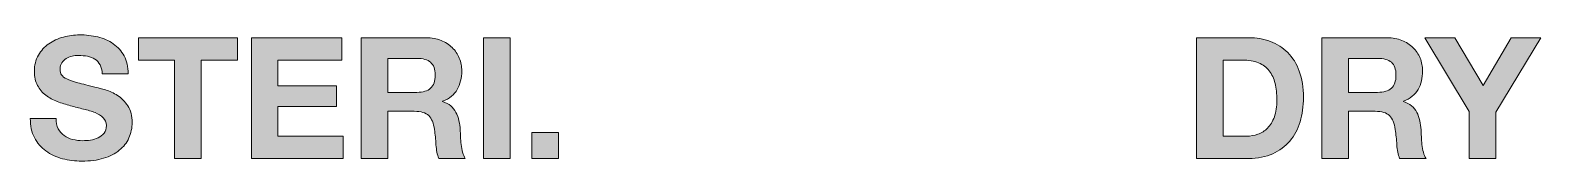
# Model space of a CAD drawing. Header units: millimetres. Extents: x -96603 to 124772, y -7961 to 11116.
# Drawn here: x 7092.93 to 7136.97, y 4813.57 to 4817.26 of the extents above; entities that cross this region are included whole.
import ezdxf

# ---------------------------------------------------------------- set-up
doc = ezdxf.new("R2010")
doc.units = ezdxf.units.MM
doc.layers.get('0').update_dxf_attribs({"lineweight": 15})
doc.layers.add('圖層 2', color=7, linetype='Continuous')

msp = doc.modelspace()

# ---------------------------------------------------------------- hatches: boundary and pattern name
h = msp.add_hatch(color=256)
h.paths.add_polyline_path([(7106.142, 4817.176), (7106.917, 4817.176), (7106.917, 4813.649), (7106.142, 4813.649)])
h.paths.add_polyline_path([(7107.554, 4814.41), (7108.33, 4814.41), (7108.33, 4813.649), (7107.554, 4813.649)])
h.paths.add_polyline_path([(7097.139, 4816.524), (7096.082, 4816.524), (7096.082, 4817.176), (7098.971, 4817.176), (7098.971, 4816.524), (7097.914, 4816.524), (7097.914, 4813.649), (7097.139, 4813.649)])
h.paths.add_polyline_path([(7099.376, 4817.176), (7102.013, 4817.176), (7102.013, 4816.524), (7100.151, 4816.524), (7100.151, 4815.768), (7101.86, 4815.768), (7101.86, 4815.165), (7100.151, 4815.165), (7100.151, 4814.301), (7102.053, 4814.301), (7102.053, 4813.649), (7099.376, 4813.649)])
edge = h.paths.add_edge_path()
edge.add_spline(control_points=[(7093.681, 4814.82), (7093.681, 4814.701), (7093.703, 4814.601), (7093.746, 4814.518)], knot_values=[49, 49, 49, 49, 50, 50, 50, 50], degree=3, periodic=0)
edge.add_spline(control_points=[(7093.746, 4814.518), (7093.788, 4814.436), (7093.845, 4814.369), (7093.916, 4814.318)], knot_values=[0, 0, 0, 0, 1, 1, 1, 1], degree=3, periodic=0)
edge.add_spline(control_points=[(7093.916, 4814.318), (7093.987, 4814.267), (7094.07, 4814.229), (7094.165, 4814.205)], knot_values=[1, 1, 1, 1, 2, 2, 2, 2], degree=3, periodic=0)
edge.add_spline(control_points=[(7094.165, 4814.205), (7094.261, 4814.18), (7094.36, 4814.168), (7094.462, 4814.168), (7094.531, 4814.168), (7094.605, 4814.173), (7094.684, 4814.185)], knot_values=[2, 2, 2, 2, 3, 3, 3, 4, 4, 4, 4], degree=3, periodic=0)
edge.add_spline(control_points=[(7094.684, 4814.185), (7094.763, 4814.197), (7094.837, 4814.219), (7094.906, 4814.252)], knot_values=[4, 4, 4, 4, 5, 5, 5, 5], degree=3, periodic=0)
edge.add_spline(control_points=[(7094.906, 4814.252), (7094.975, 4814.285), (7095.033, 4814.33), (7095.079, 4814.387)], knot_values=[5, 5, 5, 5, 6, 6, 6, 6], degree=3, periodic=0)
edge.add_spline(control_points=[(7095.079, 4814.387), (7095.125, 4814.445), (7095.148, 4814.518), (7095.148, 4814.607), (7095.148, 4814.703), (7095.118, 4814.78), (7095.057, 4814.839)], knot_values=[6, 6, 6, 6, 7, 7, 7, 8, 8, 8, 8], degree=3, periodic=0)
edge.add_spline(control_points=[(7095.057, 4814.839), (7094.996, 4814.899), (7094.916, 4814.948), (7094.817, 4814.988)], knot_values=[8, 8, 8, 8, 9, 9, 9, 9], degree=3, periodic=0)
edge.add_spline(control_points=[(7094.817, 4814.988), (7094.719, 4815.027), (7094.607, 4815.062), (7094.482, 4815.091)], knot_values=[9, 9, 9, 9, 10, 10, 10, 10], degree=3, periodic=0)
edge.add_spline(control_points=[(7094.482, 4815.091), (7094.356, 4815.121), (7094.23, 4815.154), (7094.101, 4815.19)], knot_values=[10, 10, 10, 10, 11, 11, 11, 11], degree=3, periodic=0)
edge.add_spline(control_points=[(7094.101, 4815.19), (7093.97, 4815.223), (7093.841, 4815.263), (7093.716, 4815.311)], knot_values=[11, 11, 11, 11, 12, 12, 12, 12], degree=3, periodic=0)
edge.add_spline(control_points=[(7093.716, 4815.311), (7093.591, 4815.359), (7093.479, 4815.42), (7093.38, 4815.496)], knot_values=[12, 12, 12, 12, 13, 13, 13, 13], degree=3, periodic=0)
edge.add_spline(control_points=[(7093.38, 4815.496), (7093.281, 4815.572), (7093.202, 4815.667), (7093.141, 4815.78)], knot_values=[13, 13, 13, 13, 14, 14, 14, 14], degree=3, periodic=0)
edge.add_spline(control_points=[(7093.141, 4815.78), (7093.08, 4815.894), (7093.049, 4816.031), (7093.049, 4816.193), (7093.049, 4816.374), (7093.088, 4816.531), (7093.165, 4816.664), (7093.243, 4816.798), (7093.344, 4816.909), (7093.469, 4816.998)], knot_values=[14, 14, 14, 14, 15, 15, 15, 16, 16, 16, 17, 17, 17, 17], degree=3, periodic=0)
edge.add_spline(control_points=[(7093.469, 4816.998), (7093.594, 4817.087), (7093.736, 4817.152), (7093.894, 4817.195)], knot_values=[17, 17, 17, 17, 18, 18, 18, 18], degree=3, periodic=0)
edge.add_spline(control_points=[(7093.894, 4817.195), (7094.052, 4817.238), (7094.21, 4817.259), (7094.368, 4817.259), (7094.552, 4817.259), (7094.729, 4817.239), (7094.899, 4817.198)], knot_values=[18, 18, 18, 18, 19, 19, 19, 20, 20, 20, 20], degree=3, periodic=0)
edge.add_spline(control_points=[(7094.899, 4817.198), (7095.068, 4817.157), (7095.219, 4817.09), (7095.351, 4816.998)], knot_values=[20, 20, 20, 20, 21, 21, 21, 21], degree=3, periodic=0)
edge.add_spline(control_points=[(7095.351, 4816.998), (7095.483, 4816.905), (7095.587, 4816.788), (7095.664, 4816.645)], knot_values=[21, 21, 21, 21, 22, 22, 22, 22], degree=3, periodic=0)
edge.add_spline(control_points=[(7095.664, 4816.645), (7095.742, 4816.501), (7095.781, 4816.328), (7095.781, 4816.124)], knot_values=[22, 22, 22, 22, 23, 23, 23, 23], degree=3, periodic=0)
edge.add_spline(control_points=[(7095.781, 4816.124), (7095.781, 4816.124), (7095.03, 4816.124), (7095.03, 4816.124)], knot_values=[23, 23, 23, 23, 24, 24, 24, 24], degree=3, periodic=0)
edge.add_spline(control_points=[(7095.03, 4816.124), (7095.023, 4816.229), (7095.001, 4816.316), (7094.963, 4816.385)], knot_values=[24, 24, 24, 24, 25, 25, 25, 25], degree=3, periodic=0)
edge.add_spline(control_points=[(7094.963, 4816.385), (7094.925, 4816.454), (7094.875, 4816.509), (7094.812, 4816.548)], knot_values=[25, 25, 25, 25, 26, 26, 26, 26], degree=3, periodic=0)
edge.add_spline(control_points=[(7094.812, 4816.548), (7094.75, 4816.588), (7094.678, 4816.616), (7094.598, 4816.632)], knot_values=[26, 26, 26, 26, 27, 27, 27, 27], degree=3, periodic=0)
edge.add_spline(control_points=[(7094.598, 4816.632), (7094.517, 4816.649), (7094.429, 4816.657), (7094.333, 4816.657), (7094.271, 4816.657), (7094.208, 4816.65), (7094.146, 4816.637)], knot_values=[27, 27, 27, 27, 28, 28, 28, 29, 29, 29, 29], degree=3, periodic=0)
edge.add_spline(control_points=[(7094.146, 4816.637), (7094.083, 4816.624), (7094.026, 4816.601), (7093.975, 4816.568), (7093.924, 4816.535), (7093.882, 4816.494), (7093.849, 4816.444)], knot_values=[29, 29, 29, 29, 30, 30, 30, 31, 31, 31, 31], degree=3, periodic=0)
edge.add_spline(control_points=[(7093.849, 4816.444), (7093.816, 4816.395), (7093.8, 4816.333), (7093.8, 4816.257), (7093.8, 4816.188), (7093.813, 4816.132), (7093.84, 4816.089)], knot_values=[31, 31, 31, 31, 32, 32, 32, 33, 33, 33, 33], degree=3, periodic=0)
edge.add_spline(control_points=[(7093.84, 4816.089), (7093.866, 4816.046), (7093.918, 4816.007), (7093.995, 4815.97)], knot_values=[33, 33, 33, 33, 34, 34, 34, 34], degree=3, periodic=0)
edge.add_spline(control_points=[(7093.995, 4815.97), (7094.072, 4815.934), (7094.179, 4815.898), (7094.316, 4815.862)], knot_values=[34, 34, 34, 34, 35, 35, 35, 35], degree=3, periodic=0)
edge.add_spline(control_points=[(7094.316, 4815.862), (7094.453, 4815.825), (7094.631, 4815.779), (7094.852, 4815.723)], knot_values=[35, 35, 35, 35, 36, 36, 36, 36], degree=3, periodic=0)
edge.add_spline(control_points=[(7094.852, 4815.723), (7094.918, 4815.71), (7095.009, 4815.686), (7095.126, 4815.652)], knot_values=[36, 36, 36, 36, 37, 37, 37, 37], degree=3, periodic=0)
edge.add_spline(control_points=[(7095.126, 4815.652), (7095.243, 4815.617), (7095.359, 4815.562), (7095.474, 4815.486)], knot_values=[37, 37, 37, 37, 38, 38, 38, 38], degree=3, periodic=0)
edge.add_spline(control_points=[(7095.474, 4815.486), (7095.59, 4815.411), (7095.689, 4815.309), (7095.773, 4815.183)], knot_values=[38, 38, 38, 38, 39, 39, 39, 39], degree=3, periodic=0)
edge.add_spline(control_points=[(7095.773, 4815.183), (7095.857, 4815.056), (7095.899, 4814.894), (7095.899, 4814.696), (7095.899, 4814.535), (7095.868, 4814.385), (7095.805, 4814.247)], knot_values=[39, 39, 39, 39, 40, 40, 40, 41, 41, 41, 41], degree=3, periodic=0)
edge.add_spline(control_points=[(7095.805, 4814.247), (7095.743, 4814.108), (7095.65, 4813.989), (7095.526, 4813.889)], knot_values=[41, 41, 41, 41, 42, 42, 42, 42], degree=3, periodic=0)
edge.add_spline(control_points=[(7095.526, 4813.889), (7095.403, 4813.788), (7095.25, 4813.71), (7095.067, 4813.654)], knot_values=[42, 42, 42, 42, 43, 43, 43, 43], degree=3, periodic=0)
edge.add_spline(control_points=[(7095.067, 4813.654), (7094.884, 4813.598), (7094.672, 4813.57), (7094.432, 4813.57), (7094.238, 4813.57), (7094.049, 4813.594), (7093.867, 4813.642)], knot_values=[43, 43, 43, 43, 44, 44, 44, 45, 45, 45, 45], degree=3, periodic=0)
edge.add_spline(control_points=[(7093.867, 4813.642), (7093.684, 4813.689), (7093.523, 4813.764), (7093.383, 4813.867)], knot_values=[45, 45, 45, 45, 46, 46, 46, 46], degree=3, periodic=0)
edge.add_spline(control_points=[(7093.383, 4813.867), (7093.243, 4813.968), (7093.132, 4814.099), (7093.049, 4814.257)], knot_values=[46, 46, 46, 46, 47, 47, 47, 47], degree=3, periodic=0)
edge.add_spline(control_points=[(7093.049, 4814.257), (7092.967, 4814.415), (7092.927, 4814.602), (7092.931, 4814.82)], knot_values=[47, 47, 47, 47, 48, 48, 48, 48], degree=3, periodic=0)
edge.add_spline(control_points=[(7092.931, 4814.82), (7092.931, 4814.82), (7093.681, 4814.82), (7093.681, 4814.82)], knot_values=[48, 48, 48, 48, 49, 49, 49, 49], degree=3, periodic=0)
edge = h.paths.add_edge_path()
edge.add_spline(control_points=[(7102.576, 4817.176), (7102.576, 4817.176), (7104.478, 4817.176), (7104.478, 4817.176)], knot_values=[24, 24, 24, 24, 25, 25, 25, 25], degree=3, periodic=0)
edge.add_spline(control_points=[(7104.478, 4817.176), (7104.636, 4817.176), (7104.778, 4817.15), (7104.905, 4817.099)], knot_values=[0, 0, 0, 0, 1, 1, 1, 1], degree=3, periodic=0)
edge.add_spline(control_points=[(7104.905, 4817.099), (7105.032, 4817.048), (7105.14, 4816.978), (7105.231, 4816.889)], knot_values=[1, 1, 1, 1, 2, 2, 2, 2], degree=3, periodic=0)
edge.add_spline(control_points=[(7105.231, 4816.889), (7105.321, 4816.8), (7105.39, 4816.697), (7105.438, 4816.58)], knot_values=[2, 2, 2, 2, 3, 3, 3, 3], degree=3, periodic=0)
edge.add_spline(control_points=[(7105.438, 4816.58), (7105.486, 4816.463), (7105.51, 4816.338), (7105.51, 4816.202), (7105.51, 4815.995), (7105.466, 4815.816), (7105.379, 4815.664)], knot_values=[3, 3, 3, 3, 4, 4, 4, 5, 5, 5, 5], degree=3, periodic=0)
edge.add_spline(control_points=[(7105.379, 4815.664), (7105.292, 4815.513), (7105.149, 4815.398), (7104.952, 4815.318)], knot_values=[5, 5, 5, 5, 6, 6, 6, 6], degree=3, periodic=0)
edge.add_spline(control_points=[(7104.952, 4815.318), (7104.952, 4815.318), (7104.952, 4815.309), (7104.952, 4815.309)], knot_values=[6, 6, 6, 6, 7, 7, 7, 7], degree=3, periodic=0)
edge.add_spline(control_points=[(7104.952, 4815.309), (7105.047, 4815.282), (7105.126, 4815.242), (7105.189, 4815.188)], knot_values=[7, 7, 7, 7, 8, 8, 8, 8], degree=3, periodic=0)
edge.add_spline(control_points=[(7105.189, 4815.188), (7105.251, 4815.133), (7105.302, 4815.069), (7105.342, 4814.995)], knot_values=[8, 8, 8, 8, 9, 9, 9, 9], degree=3, periodic=0)
edge.add_spline(control_points=[(7105.342, 4814.995), (7105.382, 4814.921), (7105.41, 4814.839), (7105.428, 4814.751), (7105.446, 4814.662), (7105.459, 4814.573), (7105.465, 4814.484)], knot_values=[9, 9, 9, 9, 10, 10, 10, 11, 11, 11, 11], degree=3, periodic=0)
edge.add_spline(control_points=[(7105.465, 4814.484), (7105.469, 4814.428), (7105.472, 4814.362), (7105.475, 4814.286)], knot_values=[11, 11, 11, 11, 12, 12, 12, 12], degree=3, periodic=0)
edge.add_spline(control_points=[(7105.475, 4814.286), (7105.479, 4814.211), (7105.484, 4814.133), (7105.493, 4814.054), (7105.501, 4813.975), (7105.514, 4813.9), (7105.532, 4813.829)], knot_values=[12, 12, 12, 12, 13, 13, 13, 14, 14, 14, 14], degree=3, periodic=0)
edge.add_spline(control_points=[(7105.532, 4813.829), (7105.55, 4813.759), (7105.577, 4813.699), (7105.614, 4813.649)], knot_values=[14, 14, 14, 14, 15, 15, 15, 15], degree=3, periodic=0)
edge.add_spline(control_points=[(7105.614, 4813.649), (7105.614, 4813.649), (7104.838, 4813.649), (7104.838, 4813.649)], knot_values=[15, 15, 15, 15, 16, 16, 16, 16], degree=3, periodic=0)
edge.add_spline(control_points=[(7104.838, 4813.649), (7104.795, 4813.761), (7104.769, 4813.894), (7104.759, 4814.049)], knot_values=[16, 16, 16, 16, 17, 17, 17, 17], degree=3, periodic=0)
edge.add_spline(control_points=[(7104.759, 4814.049), (7104.749, 4814.204), (7104.735, 4814.352), (7104.715, 4814.494)], knot_values=[17, 17, 17, 17, 18, 18, 18, 18], degree=3, periodic=0)
edge.add_spline(control_points=[(7104.715, 4814.494), (7104.688, 4814.678), (7104.632, 4814.813), (7104.547, 4814.899)], knot_values=[18, 18, 18, 18, 19, 19, 19, 19], degree=3, periodic=0)
edge.add_spline(control_points=[(7104.547, 4814.899), (7104.461, 4814.984), (7104.321, 4815.027), (7104.127, 4815.027)], knot_values=[19, 19, 19, 19, 20, 20, 20, 20], degree=3, periodic=0)
edge.add_spline(control_points=[(7104.127, 4815.027), (7104.127, 4815.027), (7103.352, 4815.027), (7103.352, 4815.027)], knot_values=[20, 20, 20, 20, 21, 21, 21, 21], degree=3, periodic=0)
edge.add_spline(control_points=[(7103.352, 4815.027), (7103.352, 4815.027), (7103.352, 4813.649), (7103.352, 4813.649)], knot_values=[21, 21, 21, 21, 22, 22, 22, 22], degree=3, periodic=0)
edge.add_spline(control_points=[(7103.352, 4813.649), (7103.352, 4813.649), (7102.576, 4813.649), (7102.576, 4813.649)], knot_values=[22, 22, 22, 22, 23, 23, 23, 23], degree=3, periodic=0)
edge.add_spline(control_points=[(7102.576, 4813.649), (7102.576, 4813.649), (7102.576, 4817.176), (7102.576, 4817.176)], knot_values=[23, 23, 23, 23, 24, 24, 24, 24], degree=3, periodic=0)
edge = h.paths.add_edge_path(flags=16)
edge.add_spline(control_points=[(7103.352, 4815.58), (7103.352, 4815.58), (7104.201, 4815.58), (7104.201, 4815.58)], knot_values=[6, 6, 6, 6, 7, 7, 7, 7], degree=3, periodic=0)
edge.add_spline(control_points=[(7104.201, 4815.58), (7104.379, 4815.58), (7104.512, 4815.62), (7104.601, 4815.699), (7104.69, 4815.778), (7104.735, 4815.906), (7104.735, 4816.084), (7104.735, 4816.255), (7104.69, 4816.38), (7104.601, 4816.457), (7104.512, 4816.534), (7104.379, 4816.573), (7104.201, 4816.573)], knot_values=[0, 0, 0, 0, 1, 1, 1, 2, 2, 2, 3, 3, 3, 4, 4, 4, 4], degree=3, periodic=0)
edge.add_spline(control_points=[(7104.201, 4816.573), (7104.201, 4816.573), (7103.352, 4816.573), (7103.352, 4816.573)], knot_values=[4, 4, 4, 4, 5, 5, 5, 5], degree=3, periodic=0)
edge.add_spline(control_points=[(7103.352, 4816.573), (7103.352, 4816.573), (7103.352, 4815.58), (7103.352, 4815.58)], knot_values=[5, 5, 5, 5, 6, 6, 6, 6], degree=3, periodic=0)
h = msp.add_hatch(color=256)
h.paths.add_polyline_path([(7134.887, 4815.022), (7133.593, 4817.176), (7134.463, 4817.176), (7135.287, 4815.783), (7136.107, 4817.176), (7136.971, 4817.176), (7135.663, 4815.002), (7135.663, 4813.649), (7134.887, 4813.649)])
edge = h.paths.add_edge_path()
edge.add_spline(control_points=[(7126.931, 4817.176), (7126.931, 4817.176), (7128.452, 4817.176), (7128.452, 4817.176)], knot_values=[10, 10, 10, 10, 11, 11, 11, 11], degree=3, periodic=0)
edge.add_spline(control_points=[(7128.452, 4817.176), (7128.679, 4817.176), (7128.891, 4817.139), (7129.087, 4817.067)], knot_values=[0, 0, 0, 0, 1, 1, 1, 1], degree=3, periodic=0)
edge.add_spline(control_points=[(7129.087, 4817.067), (7129.283, 4816.994), (7129.452, 4816.886), (7129.595, 4816.741)], knot_values=[1, 1, 1, 1, 2, 2, 2, 2], degree=3, periodic=0)
edge.add_spline(control_points=[(7129.595, 4816.741), (7129.739, 4816.596), (7129.85, 4816.415), (7129.931, 4816.198)], knot_values=[2, 2, 2, 2, 3, 3, 3, 3], degree=3, periodic=0)
edge.add_spline(control_points=[(7129.931, 4816.198), (7130.012, 4815.98), (7130.052, 4815.725), (7130.052, 4815.432), (7130.052, 4815.175), (7130.019, 4814.938), (7129.953, 4814.721)], knot_values=[3, 3, 3, 3, 4, 4, 4, 5, 5, 5, 5], degree=3, periodic=0)
edge.add_spline(control_points=[(7129.953, 4814.721), (7129.888, 4814.504), (7129.788, 4814.316), (7129.655, 4814.158)], knot_values=[5, 5, 5, 5, 6, 6, 6, 6], degree=3, periodic=0)
edge.add_spline(control_points=[(7129.655, 4814.158), (7129.521, 4814), (7129.355, 4813.875), (7129.156, 4813.785)], knot_values=[6, 6, 6, 6, 7, 7, 7, 7], degree=3, periodic=0)
edge.add_spline(control_points=[(7129.156, 4813.785), (7128.956, 4813.694), (7128.722, 4813.649), (7128.452, 4813.649)], knot_values=[7, 7, 7, 7, 8, 8, 8, 8], degree=3, periodic=0)
edge.add_spline(control_points=[(7128.452, 4813.649), (7128.452, 4813.649), (7126.931, 4813.649), (7126.931, 4813.649)], knot_values=[8, 8, 8, 8, 9, 9, 9, 9], degree=3, periodic=0)
edge.add_spline(control_points=[(7126.931, 4813.649), (7126.931, 4813.649), (7126.931, 4817.176), (7126.931, 4817.176)], knot_values=[9, 9, 9, 9, 10, 10, 10, 10], degree=3, periodic=0)
edge = h.paths.add_edge_path(flags=16)
edge.add_spline(control_points=[(7127.706, 4814.301), (7127.706, 4814.301), (7128.398, 4814.301), (7128.398, 4814.301)], knot_values=[10, 10, 10, 10, 11, 11, 11, 11], degree=3, periodic=0)
edge.add_spline(control_points=[(7128.398, 4814.301), (7128.51, 4814.301), (7128.618, 4814.319), (7128.724, 4814.355)], knot_values=[0, 0, 0, 0, 1, 1, 1, 1], degree=3, periodic=0)
edge.add_spline(control_points=[(7128.724, 4814.355), (7128.829, 4814.392), (7128.923, 4814.452), (7129.005, 4814.536)], knot_values=[1, 1, 1, 1, 2, 2, 2, 2], degree=3, periodic=0)
edge.add_spline(control_points=[(7129.005, 4814.536), (7129.087, 4814.62), (7129.153, 4814.729), (7129.203, 4814.864)], knot_values=[2, 2, 2, 2, 3, 3, 3, 3], degree=3, periodic=0)
edge.add_spline(control_points=[(7129.203, 4814.864), (7129.252, 4814.999), (7129.277, 4815.164), (7129.277, 4815.358), (7129.277, 4815.536), (7129.259, 4815.696), (7129.225, 4815.84)], knot_values=[3, 3, 3, 3, 4, 4, 4, 5, 5, 5, 5], degree=3, periodic=0)
edge.add_spline(control_points=[(7129.225, 4815.84), (7129.19, 4815.983), (7129.134, 4816.105), (7129.054, 4816.207)], knot_values=[5, 5, 5, 5, 6, 6, 6, 6], degree=3, periodic=0)
edge.add_spline(control_points=[(7129.054, 4816.207), (7128.976, 4816.309), (7128.871, 4816.388), (7128.741, 4816.442)], knot_values=[6, 6, 6, 6, 7, 7, 7, 7], degree=3, periodic=0)
edge.add_spline(control_points=[(7128.741, 4816.442), (7128.611, 4816.496), (7128.45, 4816.524), (7128.259, 4816.524)], knot_values=[7, 7, 7, 7, 8, 8, 8, 8], degree=3, periodic=0)
edge.add_spline(control_points=[(7128.259, 4816.524), (7128.259, 4816.524), (7127.706, 4816.524), (7127.706, 4816.524)], knot_values=[8, 8, 8, 8, 9, 9, 9, 9], degree=3, periodic=0)
edge.add_spline(control_points=[(7127.706, 4816.524), (7127.706, 4816.524), (7127.706, 4814.301), (7127.706, 4814.301)], knot_values=[9, 9, 9, 9, 10, 10, 10, 10], degree=3, periodic=0)
edge = h.paths.add_edge_path()
edge.add_spline(control_points=[(7130.59, 4817.176), (7130.59, 4817.176), (7132.492, 4817.176), (7132.492, 4817.176)], knot_values=[24, 24, 24, 24, 25, 25, 25, 25], degree=3, periodic=0)
edge.add_spline(control_points=[(7132.492, 4817.176), (7132.65, 4817.176), (7132.792, 4817.15), (7132.919, 4817.099)], knot_values=[0, 0, 0, 0, 1, 1, 1, 1], degree=3, periodic=0)
edge.add_spline(control_points=[(7132.919, 4817.099), (7133.046, 4817.048), (7133.155, 4816.978), (7133.245, 4816.889)], knot_values=[1, 1, 1, 1, 2, 2, 2, 2], degree=3, periodic=0)
edge.add_spline(control_points=[(7133.245, 4816.889), (7133.336, 4816.8), (7133.405, 4816.697), (7133.453, 4816.58)], knot_values=[2, 2, 2, 2, 3, 3, 3, 3], degree=3, periodic=0)
edge.add_spline(control_points=[(7133.453, 4816.58), (7133.5, 4816.463), (7133.524, 4816.338), (7133.524, 4816.202), (7133.524, 4815.995), (7133.481, 4815.816), (7133.393, 4815.664)], knot_values=[3, 3, 3, 3, 4, 4, 4, 5, 5, 5, 5], degree=3, periodic=0)
edge.add_spline(control_points=[(7133.393, 4815.664), (7133.306, 4815.513), (7133.164, 4815.398), (7132.966, 4815.318)], knot_values=[5, 5, 5, 5, 6, 6, 6, 6], degree=3, periodic=0)
edge.add_spline(control_points=[(7132.966, 4815.318), (7132.966, 4815.318), (7132.966, 4815.309), (7132.966, 4815.309)], knot_values=[6, 6, 6, 6, 7, 7, 7, 7], degree=3, periodic=0)
edge.add_spline(control_points=[(7132.966, 4815.309), (7133.062, 4815.282), (7133.141, 4815.242), (7133.203, 4815.188)], knot_values=[7, 7, 7, 7, 8, 8, 8, 8], degree=3, periodic=0)
edge.add_spline(control_points=[(7133.203, 4815.188), (7133.266, 4815.133), (7133.317, 4815.069), (7133.356, 4814.995)], knot_values=[8, 8, 8, 8, 9, 9, 9, 9], degree=3, periodic=0)
edge.add_spline(control_points=[(7133.356, 4814.995), (7133.396, 4814.921), (7133.425, 4814.839), (7133.443, 4814.751), (7133.461, 4814.662), (7133.473, 4814.573), (7133.48, 4814.484)], knot_values=[9, 9, 9, 9, 10, 10, 10, 11, 11, 11, 11], degree=3, periodic=0)
edge.add_spline(control_points=[(7133.48, 4814.484), (7133.483, 4814.428), (7133.486, 4814.362), (7133.49, 4814.286)], knot_values=[11, 11, 11, 11, 12, 12, 12, 12], degree=3, periodic=0)
edge.add_spline(control_points=[(7133.49, 4814.286), (7133.493, 4814.211), (7133.499, 4814.133), (7133.507, 4814.054), (7133.515, 4813.975), (7133.528, 4813.9), (7133.547, 4813.829)], knot_values=[12, 12, 12, 12, 13, 13, 13, 14, 14, 14, 14], degree=3, periodic=0)
edge.add_spline(control_points=[(7133.547, 4813.829), (7133.564, 4813.759), (7133.592, 4813.699), (7133.628, 4813.649)], knot_values=[14, 14, 14, 14, 15, 15, 15, 15], degree=3, periodic=0)
edge.add_spline(control_points=[(7133.628, 4813.649), (7133.628, 4813.649), (7132.853, 4813.649), (7132.853, 4813.649)], knot_values=[15, 15, 15, 15, 16, 16, 16, 16], degree=3, periodic=0)
edge.add_spline(control_points=[(7132.853, 4813.649), (7132.81, 4813.761), (7132.783, 4813.894), (7132.773, 4814.049)], knot_values=[16, 16, 16, 16, 17, 17, 17, 17], degree=3, periodic=0)
edge.add_spline(control_points=[(7132.773, 4814.049), (7132.764, 4814.204), (7132.749, 4814.352), (7132.729, 4814.494)], knot_values=[17, 17, 17, 17, 18, 18, 18, 18], degree=3, periodic=0)
edge.add_spline(control_points=[(7132.729, 4814.494), (7132.703, 4814.678), (7132.647, 4814.813), (7132.561, 4814.899), (7132.475, 4814.984), (7132.336, 4815.027), (7132.141, 4815.027)], knot_values=[18, 18, 18, 18, 19, 19, 19, 20, 20, 20, 20], degree=3, periodic=0)
edge.add_spline(control_points=[(7132.141, 4815.027), (7132.141, 4815.027), (7131.366, 4815.027), (7131.366, 4815.027)], knot_values=[20, 20, 20, 20, 21, 21, 21, 21], degree=3, periodic=0)
edge.add_spline(control_points=[(7131.366, 4815.027), (7131.366, 4815.027), (7131.366, 4813.649), (7131.366, 4813.649)], knot_values=[21, 21, 21, 21, 22, 22, 22, 22], degree=3, periodic=0)
edge.add_spline(control_points=[(7131.366, 4813.649), (7131.366, 4813.649), (7130.59, 4813.649), (7130.59, 4813.649)], knot_values=[22, 22, 22, 22, 23, 23, 23, 23], degree=3, periodic=0)
edge.add_spline(control_points=[(7130.59, 4813.649), (7130.59, 4813.649), (7130.59, 4817.176), (7130.59, 4817.176)], knot_values=[23, 23, 23, 23, 24, 24, 24, 24], degree=3, periodic=0)
edge = h.paths.add_edge_path(flags=16)
edge.add_spline(control_points=[(7131.366, 4815.58), (7131.366, 4815.58), (7132.215, 4815.58), (7132.215, 4815.58)], knot_values=[6, 6, 6, 6, 7, 7, 7, 7], degree=3, periodic=0)
edge.add_spline(control_points=[(7132.215, 4815.58), (7132.393, 4815.58), (7132.527, 4815.62), (7132.616, 4815.699)], knot_values=[0, 0, 0, 0, 1, 1, 1, 1], degree=3, periodic=0)
edge.add_spline(control_points=[(7132.616, 4815.699), (7132.704, 4815.778), (7132.749, 4815.906), (7132.749, 4816.084), (7132.749, 4816.255), (7132.704, 4816.38), (7132.616, 4816.457)], knot_values=[1, 1, 1, 1, 2, 2, 2, 3, 3, 3, 3], degree=3, periodic=0)
edge.add_spline(control_points=[(7132.616, 4816.457), (7132.527, 4816.534), (7132.393, 4816.573), (7132.215, 4816.573)], knot_values=[3, 3, 3, 3, 4, 4, 4, 4], degree=3, periodic=0)
edge.add_spline(control_points=[(7132.215, 4816.573), (7132.215, 4816.573), (7131.366, 4816.573), (7131.366, 4816.573)], knot_values=[4, 4, 4, 4, 5, 5, 5, 5], degree=3, periodic=0)
edge.add_spline(control_points=[(7131.366, 4816.573), (7131.366, 4816.573), (7131.366, 4815.58), (7131.366, 4815.58)], knot_values=[5, 5, 5, 5, 6, 6, 6, 6], degree=3, periodic=0)

# ---------------------------------------------------------------- linework, layer by layer
at = {"layer": '圖層 2', "lineweight": 0}
for p, q in [((7096.082, 4817.176), (7098.971, 4817.176)), ((7096.082, 4816.524), (7096.082, 4817.176)), ((7098.971, 4817.176), (7098.971, 4816.524)), ((7099.376, 4813.649), (7099.376, 4817.176)), ((7099.376, 4817.176), (7102.013, 4817.176)), ((7102.013, 4817.176), (7102.013, 4816.524)), ((7106.142, 4813.649), (7106.142, 4817.176)), ((7106.142, 4817.176), (7106.917, 4817.176)), ((7106.917, 4817.176), (7106.917, 4813.649)), ((7134.887, 4815.022), (7133.593, 4817.176)), ((7133.593, 4817.176), (7134.463, 4817.176)), ((7134.463, 4817.176), (7135.287, 4815.783)), ((7135.287, 4815.783), (7136.107, 4817.176)), ((7136.971, 4817.176), (7135.663, 4815.002)), ((7136.107, 4817.176), (7136.971, 4817.176)), ((7097.139, 4816.524), (7096.082, 4816.524)), ((7097.139, 4813.649), (7097.139, 4816.524)), ((7097.914, 4816.524), (7097.914, 4813.649)), ((7098.971, 4816.524), (7097.914, 4816.524)), ((7100.151, 4816.524), (7100.151, 4815.768)), ((7102.013, 4816.524), (7100.151, 4816.524)), ((7100.151, 4815.768), (7101.86, 4815.768)), ((7101.86, 4815.768), (7101.86, 4815.165)), ((7100.151, 4815.165), (7100.151, 4814.301)), ((7101.86, 4815.165), (7100.151, 4815.165)), ((7134.887, 4813.649), (7134.887, 4815.022)), ((7135.663, 4815.002), (7135.663, 4813.649)), ((7100.151, 4814.301), (7102.053, 4814.301)), ((7102.053, 4814.301), (7102.053, 4813.649)), ((7107.554, 4814.41), (7108.33, 4814.41)), ((7107.554, 4813.649), (7107.554, 4814.41)), ((7108.33, 4814.41), (7108.33, 4813.649)), ((7097.914, 4813.649), (7097.139, 4813.649)), ((7102.053, 4813.649), (7099.376, 4813.649)), ((7106.917, 4813.649), (7106.142, 4813.649)), ((7108.33, 4813.649), (7107.554, 4813.649)), ((7135.663, 4813.649), (7134.887, 4813.649))]:
    msp.add_line(p, q, dxfattribs=at)
for points in [[(7093.469, 4816.998), (7093.594, 4817.087), (7093.736, 4817.152), (7093.894, 4817.195)], [(7094.899, 4817.198), (7095.068, 4817.157), (7095.219, 4817.09), (7095.351, 4816.998)], [(7102.576, 4813.649), (7102.576, 4813.649), (7102.576, 4817.176), (7102.576, 4817.176)], [(7102.576, 4817.176), (7102.576, 4817.176), (7104.478, 4817.176), (7104.478, 4817.176)], [(7104.478, 4817.176), (7104.636, 4817.176), (7104.778, 4817.15), (7104.905, 4817.099)], [(7104.905, 4817.099), (7105.032, 4817.048), (7105.14, 4816.978), (7105.231, 4816.889)], [(7126.931, 4813.649), (7126.931, 4813.649), (7126.931, 4817.176), (7126.931, 4817.176)], [(7126.931, 4817.176), (7126.931, 4817.176), (7128.452, 4817.176), (7128.452, 4817.176)], [(7128.452, 4817.176), (7128.679, 4817.176), (7128.891, 4817.139), (7129.087, 4817.067)], [(7130.59, 4813.649), (7130.59, 4813.649), (7130.59, 4817.176), (7130.59, 4817.176)], [(7130.59, 4817.176), (7130.59, 4817.176), (7132.492, 4817.176), (7132.492, 4817.176)], [(7132.492, 4817.176), (7132.65, 4817.176), (7132.792, 4817.15), (7132.919, 4817.099)], [(7132.919, 4817.099), (7133.046, 4817.048), (7133.155, 4816.978), (7133.245, 4816.889)], [(7095.351, 4816.998), (7095.483, 4816.905), (7095.587, 4816.788), (7095.664, 4816.645)], [(7105.231, 4816.889), (7105.321, 4816.8), (7105.39, 4816.697), (7105.438, 4816.58)], [(7129.087, 4817.067), (7129.283, 4816.994), (7129.452, 4816.886), (7129.595, 4816.741)], [(7129.595, 4816.741), (7129.739, 4816.596), (7129.85, 4816.415), (7129.931, 4816.198)], [(7133.245, 4816.889), (7133.336, 4816.8), (7133.405, 4816.697), (7133.453, 4816.58)], [(7094.812, 4816.548), (7094.75, 4816.588), (7094.678, 4816.616), (7094.598, 4816.632)], [(7094.963, 4816.385), (7094.925, 4816.454), (7094.875, 4816.509), (7094.812, 4816.548)], [(7095.03, 4816.124), (7095.023, 4816.229), (7095.001, 4816.316), (7094.963, 4816.385)], [(7095.664, 4816.645), (7095.742, 4816.501), (7095.781, 4816.328), (7095.781, 4816.124)], [(7103.352, 4816.573), (7103.352, 4816.573), (7103.352, 4815.58), (7103.352, 4815.58)], [(7104.201, 4816.573), (7104.201, 4816.573), (7103.352, 4816.573), (7103.352, 4816.573)], [(7127.706, 4816.524), (7127.706, 4816.524), (7127.706, 4814.301), (7127.706, 4814.301)], [(7128.259, 4816.524), (7128.259, 4816.524), (7127.706, 4816.524), (7127.706, 4816.524)], [(7128.741, 4816.442), (7128.611, 4816.496), (7128.45, 4816.524), (7128.259, 4816.524)], [(7129.054, 4816.207), (7128.976, 4816.309), (7128.871, 4816.388), (7128.741, 4816.442)], [(7131.366, 4816.573), (7131.366, 4816.573), (7131.366, 4815.58), (7131.366, 4815.58)], [(7132.215, 4816.573), (7132.215, 4816.573), (7131.366, 4816.573), (7131.366, 4816.573)], [(7132.616, 4816.457), (7132.527, 4816.534), (7132.393, 4816.573), (7132.215, 4816.573)], [(7093.38, 4815.496), (7093.281, 4815.572), (7093.202, 4815.667), (7093.141, 4815.78)], [(7093.84, 4816.089), (7093.866, 4816.046), (7093.918, 4816.007), (7093.995, 4815.97)], [(7093.995, 4815.97), (7094.072, 4815.934), (7094.179, 4815.898), (7094.316, 4815.862)], [(7094.316, 4815.862), (7094.453, 4815.825), (7094.631, 4815.779), (7094.852, 4815.723)], [(7095.781, 4816.124), (7095.781, 4816.124), (7095.03, 4816.124), (7095.03, 4816.124)], [(7129.225, 4815.84), (7129.19, 4815.983), (7129.134, 4816.105), (7129.054, 4816.207)], [(7093.716, 4815.311), (7093.591, 4815.359), (7093.479, 4815.42), (7093.38, 4815.496)], [(7094.852, 4815.723), (7094.918, 4815.71), (7095.009, 4815.686), (7095.126, 4815.652)], [(7095.126, 4815.652), (7095.243, 4815.617), (7095.359, 4815.562), (7095.474, 4815.486)], [(7095.474, 4815.486), (7095.59, 4815.411), (7095.689, 4815.309), (7095.773, 4815.183)], [(7103.352, 4815.58), (7103.352, 4815.58), (7104.201, 4815.58), (7104.201, 4815.58)], [(7105.379, 4815.664), (7105.292, 4815.513), (7105.149, 4815.398), (7104.952, 4815.318)], [(7131.366, 4815.58), (7131.366, 4815.58), (7132.215, 4815.58), (7132.215, 4815.58)], [(7132.215, 4815.58), (7132.393, 4815.58), (7132.527, 4815.62), (7132.616, 4815.699)], [(7133.393, 4815.664), (7133.306, 4815.513), (7133.164, 4815.398), (7132.966, 4815.318)], [(7094.101, 4815.19), (7093.97, 4815.223), (7093.841, 4815.263), (7093.716, 4815.311)], [(7094.482, 4815.091), (7094.356, 4815.121), (7094.23, 4815.154), (7094.101, 4815.19)], [(7094.817, 4814.988), (7094.719, 4815.027), (7094.607, 4815.062), (7094.482, 4815.091)], [(7095.057, 4814.839), (7094.996, 4814.899), (7094.916, 4814.948), (7094.817, 4814.988)], [(7103.352, 4815.027), (7103.352, 4815.027), (7103.352, 4813.649), (7103.352, 4813.649)], [(7104.127, 4815.027), (7104.127, 4815.027), (7103.352, 4815.027), (7103.352, 4815.027)], [(7104.547, 4814.899), (7104.461, 4814.984), (7104.321, 4815.027), (7104.127, 4815.027)], [(7104.715, 4814.494), (7104.688, 4814.678), (7104.632, 4814.813), (7104.547, 4814.899)], [(7104.952, 4815.318), (7104.952, 4815.318), (7104.952, 4815.309), (7104.952, 4815.309)], [(7104.952, 4815.309), (7105.047, 4815.282), (7105.126, 4815.242), (7105.189, 4815.188)], [(7105.189, 4815.188), (7105.251, 4815.133), (7105.302, 4815.069), (7105.342, 4814.995)], [(7131.366, 4815.027), (7131.366, 4815.027), (7131.366, 4813.649), (7131.366, 4813.649)], [(7132.141, 4815.027), (7132.141, 4815.027), (7131.366, 4815.027), (7131.366, 4815.027)], [(7132.966, 4815.318), (7132.966, 4815.318), (7132.966, 4815.309), (7132.966, 4815.309)], [(7132.966, 4815.309), (7133.062, 4815.282), (7133.141, 4815.242), (7133.203, 4815.188)], [(7133.203, 4815.188), (7133.266, 4815.133), (7133.317, 4815.069), (7133.356, 4814.995)], [(7093.049, 4814.257), (7092.967, 4814.415), (7092.927, 4814.602), (7092.931, 4814.82)], [(7092.931, 4814.82), (7092.931, 4814.82), (7093.681, 4814.82), (7093.681, 4814.82)], [(7093.681, 4814.82), (7093.681, 4814.701), (7093.703, 4814.601), (7093.746, 4814.518)], [(7093.746, 4814.518), (7093.788, 4814.436), (7093.845, 4814.369), (7093.916, 4814.318)], [(7104.759, 4814.049), (7104.749, 4814.204), (7104.735, 4814.352), (7104.715, 4814.494)], [(7105.465, 4814.484), (7105.469, 4814.428), (7105.472, 4814.362), (7105.475, 4814.286)], [(7128.724, 4814.355), (7128.829, 4814.392), (7128.923, 4814.452), (7129.005, 4814.536)], [(7129.005, 4814.536), (7129.087, 4814.62), (7129.153, 4814.729), (7129.203, 4814.864)], [(7129.953, 4814.721), (7129.888, 4814.504), (7129.788, 4814.316), (7129.655, 4814.158)], [(7132.773, 4814.049), (7132.764, 4814.204), (7132.749, 4814.352), (7132.729, 4814.494)], [(7133.48, 4814.484), (7133.483, 4814.428), (7133.486, 4814.362), (7133.49, 4814.286)], [(7093.383, 4813.867), (7093.243, 4813.968), (7093.132, 4814.099), (7093.049, 4814.257)], [(7093.916, 4814.318), (7093.987, 4814.267), (7094.07, 4814.229), (7094.165, 4814.205)], [(7094.684, 4814.185), (7094.763, 4814.197), (7094.837, 4814.219), (7094.906, 4814.252)], [(7094.906, 4814.252), (7094.975, 4814.285), (7095.033, 4814.33), (7095.079, 4814.387)], [(7095.805, 4814.247), (7095.743, 4814.108), (7095.65, 4813.989), (7095.526, 4813.889)], [(7104.838, 4813.649), (7104.795, 4813.761), (7104.769, 4813.894), (7104.759, 4814.049)], [(7127.706, 4814.301), (7127.706, 4814.301), (7128.398, 4814.301), (7128.398, 4814.301)], [(7128.398, 4814.301), (7128.51, 4814.301), (7128.618, 4814.319), (7128.724, 4814.355)], [(7129.655, 4814.158), (7129.521, 4814), (7129.355, 4813.875), (7129.156, 4813.785)], [(7132.853, 4813.649), (7132.81, 4813.761), (7132.783, 4813.894), (7132.773, 4814.049)], [(7093.867, 4813.642), (7093.684, 4813.689), (7093.523, 4813.764), (7093.383, 4813.867)], [(7095.526, 4813.889), (7095.403, 4813.788), (7095.25, 4813.71), (7095.067, 4813.654)], [(7103.352, 4813.649), (7103.352, 4813.649), (7102.576, 4813.649), (7102.576, 4813.649)], [(7105.614, 4813.649), (7105.614, 4813.649), (7104.838, 4813.649), (7104.838, 4813.649)], [(7105.532, 4813.829), (7105.55, 4813.759), (7105.577, 4813.699), (7105.614, 4813.649)], [(7128.452, 4813.649), (7128.452, 4813.649), (7126.931, 4813.649), (7126.931, 4813.649)], [(7129.156, 4813.785), (7128.956, 4813.694), (7128.722, 4813.649), (7128.452, 4813.649)], [(7131.366, 4813.649), (7131.366, 4813.649), (7130.59, 4813.649), (7130.59, 4813.649)], [(7133.628, 4813.649), (7133.628, 4813.649), (7132.853, 4813.649), (7132.853, 4813.649)], [(7133.547, 4813.829), (7133.564, 4813.759), (7133.592, 4813.699), (7133.628, 4813.649)]]:
    msp.add_open_spline(points, degree=3, dxfattribs=at)
for points, knots in [([(7093.894, 4817.195), (7094.052, 4817.238), (7094.21, 4817.259), (7094.368, 4817.259), (7094.552, 4817.259), (7094.729, 4817.239), (7094.899, 4817.198)], [18, 18, 18, 18, 19, 19, 19, 20, 20, 20, 20]), ([(7093.141, 4815.78), (7093.08, 4815.894), (7093.049, 4816.031), (7093.049, 4816.193), (7093.049, 4816.374), (7093.088, 4816.531), (7093.165, 4816.664), (7093.243, 4816.798), (7093.344, 4816.909), (7093.469, 4816.998)], [14, 14, 14, 14, 15, 15, 15, 16, 16, 16, 17, 17, 17, 17]), ([(7094.598, 4816.632), (7094.517, 4816.649), (7094.429, 4816.657), (7094.333, 4816.657), (7094.271, 4816.657), (7094.208, 4816.65), (7094.146, 4816.637)], [27, 27, 27, 27, 28, 28, 28, 29, 29, 29, 29]), ([(7093.849, 4816.444), (7093.816, 4816.395), (7093.8, 4816.333), (7093.8, 4816.257), (7093.8, 4816.188), (7093.813, 4816.132), (7093.84, 4816.089)], [31, 31, 31, 31, 32, 32, 32, 33, 33, 33, 33]), ([(7094.146, 4816.637), (7094.083, 4816.624), (7094.026, 4816.601), (7093.975, 4816.568), (7093.924, 4816.535), (7093.882, 4816.494), (7093.849, 4816.444)], [29, 29, 29, 29, 30, 30, 30, 31, 31, 31, 31]), ([(7104.201, 4815.58), (7104.379, 4815.58), (7104.512, 4815.62), (7104.601, 4815.699), (7104.69, 4815.778), (7104.735, 4815.906), (7104.735, 4816.084), (7104.735, 4816.255), (7104.69, 4816.38), (7104.601, 4816.457), (7104.512, 4816.534), (7104.379, 4816.573), (7104.201, 4816.573)], [0, 0, 0, 0, 1, 1, 1, 2, 2, 2, 3, 3, 3, 4, 4, 4, 4]), ([(7105.438, 4816.58), (7105.486, 4816.463), (7105.51, 4816.338), (7105.51, 4816.202), (7105.51, 4815.995), (7105.466, 4815.816), (7105.379, 4815.664)], [3, 3, 3, 3, 4, 4, 4, 5, 5, 5, 5]), ([(7132.616, 4815.699), (7132.704, 4815.778), (7132.749, 4815.906), (7132.749, 4816.084), (7132.749, 4816.255), (7132.704, 4816.38), (7132.616, 4816.457)], [1, 1, 1, 1, 2, 2, 2, 3, 3, 3, 3]), ([(7133.453, 4816.58), (7133.5, 4816.463), (7133.524, 4816.338), (7133.524, 4816.202), (7133.524, 4815.995), (7133.481, 4815.816), (7133.393, 4815.664)], [3, 3, 3, 3, 4, 4, 4, 5, 5, 5, 5]), ([(7129.203, 4814.864), (7129.252, 4814.999), (7129.277, 4815.164), (7129.277, 4815.358), (7129.277, 4815.536), (7129.259, 4815.696), (7129.225, 4815.84)], [3, 3, 3, 3, 4, 4, 4, 5, 5, 5, 5]), ([(7129.931, 4816.198), (7130.012, 4815.98), (7130.052, 4815.725), (7130.052, 4815.432), (7130.052, 4815.175), (7130.019, 4814.938), (7129.953, 4814.721)], [3, 3, 3, 3, 4, 4, 4, 5, 5, 5, 5]), ([(7095.773, 4815.183), (7095.857, 4815.056), (7095.899, 4814.894), (7095.899, 4814.696), (7095.899, 4814.535), (7095.868, 4814.385), (7095.805, 4814.247)], [39, 39, 39, 39, 40, 40, 40, 41, 41, 41, 41]), ([(7105.342, 4814.995), (7105.382, 4814.921), (7105.41, 4814.839), (7105.428, 4814.751), (7105.446, 4814.662), (7105.459, 4814.573), (7105.465, 4814.484)], [9, 9, 9, 9, 10, 10, 10, 11, 11, 11, 11]), ([(7132.729, 4814.494), (7132.703, 4814.678), (7132.647, 4814.813), (7132.561, 4814.899), (7132.475, 4814.984), (7132.336, 4815.027), (7132.141, 4815.027)], [18, 18, 18, 18, 19, 19, 19, 20, 20, 20, 20]), ([(7133.356, 4814.995), (7133.396, 4814.921), (7133.425, 4814.839), (7133.443, 4814.751), (7133.461, 4814.662), (7133.473, 4814.573), (7133.48, 4814.484)], [9, 9, 9, 9, 10, 10, 10, 11, 11, 11, 11]), ([(7095.079, 4814.387), (7095.125, 4814.445), (7095.148, 4814.518), (7095.148, 4814.607), (7095.148, 4814.703), (7095.118, 4814.78), (7095.057, 4814.839)], [6, 6, 6, 6, 7, 7, 7, 8, 8, 8, 8]), ([(7094.165, 4814.205), (7094.261, 4814.18), (7094.36, 4814.168), (7094.462, 4814.168), (7094.531, 4814.168), (7094.605, 4814.173), (7094.684, 4814.185)], [2, 2, 2, 2, 3, 3, 3, 4, 4, 4, 4]), ([(7105.475, 4814.286), (7105.479, 4814.211), (7105.484, 4814.133), (7105.493, 4814.054), (7105.501, 4813.975), (7105.514, 4813.9), (7105.532, 4813.829)], [12, 12, 12, 12, 13, 13, 13, 14, 14, 14, 14]), ([(7133.49, 4814.286), (7133.493, 4814.211), (7133.499, 4814.133), (7133.507, 4814.054), (7133.515, 4813.975), (7133.528, 4813.9), (7133.547, 4813.829)], [12, 12, 12, 12, 13, 13, 13, 14, 14, 14, 14]), ([(7095.067, 4813.654), (7094.884, 4813.598), (7094.672, 4813.57), (7094.432, 4813.57), (7094.238, 4813.57), (7094.049, 4813.594), (7093.867, 4813.642)], [43, 43, 43, 43, 44, 44, 44, 45, 45, 45, 45])]:
    msp.add_open_spline(points, degree=3, knots=knots, dxfattribs=at)

doc.saveas('drawing.dxf')
